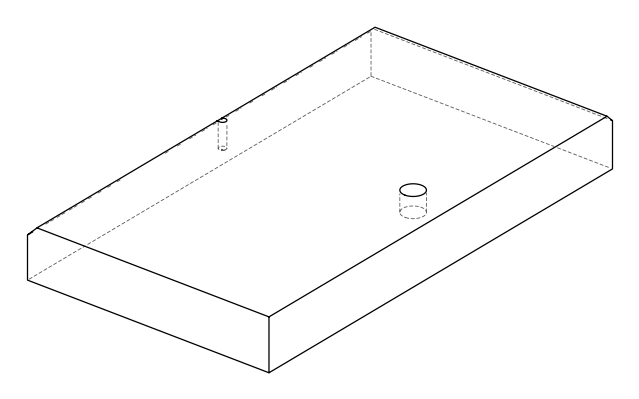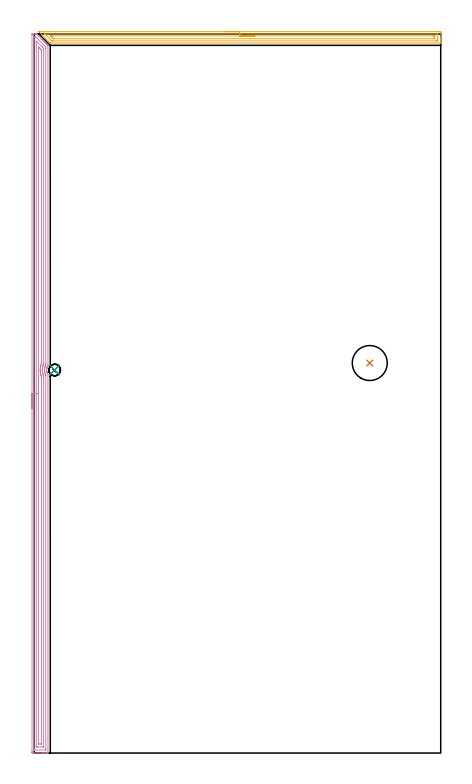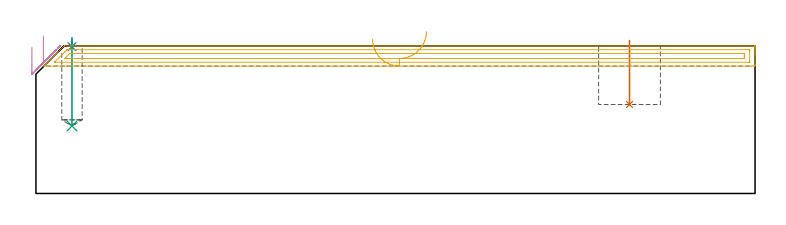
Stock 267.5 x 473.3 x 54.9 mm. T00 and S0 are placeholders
(PLAN: 5 operations, 3 tool changes, 22 min)
(1 INDEXABLE_INSERT_DRILL_BLIND_HOLE_FROM_SOLID | STEP1POCKET | UGT0302_002 | 0.1 min | 9045 mm3)
(2 SPOT_DRILL | STEP1POCKET_1 | NXT0321_9005460120000 | 0.03 min | 0 mm3)
(3 DRILL_BLIND_HOLE_INTO_CENTER | STEP1POCKET_1 | UGT0301_195 | 0.13 min | 1267 mm3)
(4 AREA_MILL | FG_CHAMFER_SURFACE | UGT0205_001 | 15.31 min | 26090 mm3)
(5 AREA_MILL_1 | FG_CHAMFER_SURFACE_1 | UGT0205_001 | 6.47 min | 7297 mm3)
(TOOL UGT0302_002 | Indexable Insert Drill 23mm | D23 PA180 FL50 Z2)
(TOOL NXT0321_9005460120000 | NC Spot Drill, 142deg, 12mm, Carbide, Uncoated | D12 PA142 FL30 Z2)
(TOOL UGT0301_195 | Twist Drill 7.6 mm | D7.6 PA118 FL73 Z2)
(TOOL UGT0205_001 | Chamfer Mill 20 x 3 x 45 deg. | D20 FL50 Z2)
(OP 1 INDEXABLE_INSERT_DRILL_BLIND_HOLE_FROM_SOLID)
G17 G21 G94 G90
T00 M6
G54
G17 G0 G90 X220.8 Y256.7 S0 M3
G43 Z64.9 H0
G94 G81 G98 Z33.1 F250. R56.9
G80
M5
M2
(OP 2 SPOT_DRILL)
G17 G21 G94 G90
T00 M6
G54
G17 G0 G90 X13.4 Y252.1 S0 M3
G43 Z64.9 H0
G94 G81 G98 Z54.573 F250. R57.9
G80
M5
M2
(OP 3 DRILL_BLIND_HOLE_INTO_CENTER)
G17 G21 G94 G90
T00 M6
G54
G17 G0 G90 X13.4 Y252.1 S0 M3
G43 Z64.9 H0
G94 G81 G98 Z25.1 F250. R56.9
G80
M5
M2
(OP 4 AREA_MILL)
G17 G21 G94 G90
T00 M6
G54
G17 G0 G90 X-1.5 Y226.65 S1061 M3
G43 Z64.9 H0
Z54.4
G94 G1 Y226.688 Z53.528 F250.
Y226.802 Z52.664
Y226.991 Z51.812
Y227.253 Z50.98
Y227.587 Z50.174
Y227.99 Z49.4
Y228.458 Z48.664
Y228.99 Z47.972
Y229.579 Z47.329
Y230.222 Z46.74
Y230.914 Z46.208
Y231.65 Z45.74
Y232.424 Z45.337
Y233.23 Z45.003
Y234.062 Z44.741
Y234.914 Z44.552
Y235.778 Z44.438
Y236.65 Z44.4
Y472.673
X-1.498 Y472.909 Z44.402
X-1.491 Y473.297 Z44.406
X-1.438 Y473.299 Z44.459
X-0.205 Y473.3 Z45.69
X0.505 Z46.404
X0.843 Z46.743
X1.2 Y473.299 Z47.094
X1.504 Y473.29 Z47.402
X1.553 Y473.244 Z47.451
X1.681 Y473.12 Z47.579
X1.815 Y472.986 Z47.713
X4.958 Y469.842 Z50.857
X5.068 Y469.733 Z50.966
X5.108 Y469.692 Z51.007
X5.794 Y469.006 Z51.694
X5.947 Y468.854 Z51.844
X6.003 Y468.798 Z51.901
X6.631 Y468.169 Z52.531
X6.826 Y467.976 Z52.723
X7.468 Y467.333 Z53.367
X7.705 Y467.097 Z53.601
X8.304 Y466.496 Z54.204
X8.833 Y465.967 Z54.732
X8.996 Y465.806 Z54.89
X9. Y465.52 Z54.9
Y255.425
X8.996 Y254.713 Z54.896
X8.993 Y254.555 Z54.893
X8.977 Y254.53 Z54.877
X8.877 Y254.392 Z54.775
X8.818 Y254.312 Z54.716
X8.672 Y254.093 Z54.571
X8.584 Y253.938 Z54.482
X8.542 Y253.865 Z54.441
X8.451 Y253.678 Z54.351
X8.428 Y253.63 Z54.327
X8.309 Y253.331 Z54.207
X8.27 Y253.189 Z54.168
X8.227 Y253.036 Z54.125
X8.201 Y252.916 Z54.101
X8.168 Y252.742 Z54.063
X8.166 Y252.736 Z54.061
X8.145 Y252.545 Z54.041
X8.129 Y252.385 Z54.019
X8.12 Y252.321 Z54.016
X8.117 Y252.294 Z54.012
X8.116 Y252.29
X8.119 Y252.111 Z54.007
X8.118 Y251.954 Z54.014
X8.12 Y251.848 Z54.013
Y251.842
X8.18 Y251.392 Z54.075
X8.258 Y251.056 Z54.157
X8.283 Y250.949 Z54.183
X8.308 Y250.868 Z54.208
X8.318 Y250.847 Z54.217
X8.401 Y250.656 Z54.298
X8.452 Y250.538 Z54.35
X8.488 Y250.454 Z54.386
X8.703 Y250.055 Z54.602
X8.755 Y249.978 Z54.654
X8.842 Y249.854 Z54.736
X8.999 Y249.64 Z54.886
X9. Y249.166 Z54.9
Y0.18
X8.998 Y0.01 Z54.889
X8.835 Y0.003 Z54.727
X8.664 Y0. Z54.564
X8.415 Z54.314
X7.705 Z53.6
X6.471 Z52.368
X5.947 Z51.842
X5.33 Z51.226
X-0.467 Z45.43
X-1.084 Y0.002 Z44.813
X-1.3 Y0.005 Z44.597
X-1.492 Y0.01 Z44.405
X-1.496 Y0.209 Z44.403
X-1.499 Y0.627 Z44.401
X-1.5 Y1.051 Z44.4
Y236.65
X-0.086 Z45.814
X-0.085 Y470.763 Z45.815
X-0.079 Y471.286 Z45.821
X-0.052 Y471.29 Z45.848
X0.02 Y471.296 Z45.92
X0.129 Y471.299 Z46.029
X0.266 Z46.166
X0.674 Y471.29 Z46.574
X1.064 Y471.274 Z46.964
X1.465 Y470.884 Z47.365
X1.553 Y470.798 Z47.453
X6.826 Y465.524 Z52.726
X7.579 Y464.755 Z53.479
X7.586 Y463.732 Z53.486
X7.585 Y256.319 Z53.485
X7.581 Y255.551 Z53.481
X7.579 Y255.425 Z53.479
X7.339 Y254.903 Z53.239
X7.171 Y254.53 Z53.071
X7.072 Y254.281 Z52.972
X6.983 Y254.003 Z52.883
X6.878 Y253.636 Z52.778
X6.872 Y253.613 Z52.772
X6.868 Y253.594 Z52.768
X6.826 Y253.386 Z52.726
X6.747 Y252.823 Z52.647
X6.738 Y252.742 Z52.638
X6.708 Y252.359 Z52.608
X6.707 Y251.97 Z52.607
X6.709 Y251.848 Z52.609
X6.737 Y251.452 Z52.637
X6.793 Y250.988 Z52.693
X6.799 Y250.954 Z52.699
X6.826 Y250.809 Z52.726
X7.022 Y250.06 Z52.922
X7.144 Y249.737 Z53.044
X7.303 Y249.379 Z53.203
X7.408 Y249.166 Z53.308
X7.579 Y248.825 Z53.479
X7.58 Y248.779 Z53.48
X7.585 Y248.395 Z53.485
Y2.537
X7.579 Y2.014 Z53.479
X7.552 Y2.01 Z53.452
X7.48 Y2.004 Z53.38
X7.371 Y2.001 Z53.271
X0.203 Y2. Z46.103
X-0.003 Y2.003 Z45.897
X-0.037 Y2.005 Z45.863
X-0.07 Y2.009 Z45.83
X-0.079 Y2.051 Z45.821
X-0.084 Y2.292 Z45.816
X-0.085 Y2.415 Z45.815
X-0.086 Y3.188 Z45.814
Y236.65
X1.328 Z47.228
X1.329 Y468.202 Z47.229
X1.33 Y468.429 Z47.23
X1.332 Y468.506 Z47.232
X1.335 Y468.55 Z47.235
X1.408 Y468.482 Z47.308
X1.553 Y468.345 Z47.453
X1.698 Y468.202 Z47.598
X5.274 Y464.626 Z51.174
X5.947 Y463.947 Z51.847
X6.158 Y463.732 Z52.058
X6.164 Y463.511 Z52.064
X6.17 Y462.838 Z52.07
X6.171 Y462.611 Z52.071
Y256.985
X6.167 Y256.319 Z52.067
X6.165 Y256.097 Z52.065
X6.155 Y256.032 Z52.055
X6.123 Y255.957 Z52.023
X5.947 Y255.548 Z51.847
X5.912 Y255.461 Z51.812
X5.898 Y255.425 Z51.798
X5.771 Y255.066 Z51.671
X5.685 Y254.797 Z51.585
X5.612 Y254.53 Z51.512
X5.504 Y254.088 Z51.404
X5.425 Y253.636 Z51.325
X5.378 Y253.322 Z51.278
X5.316 Y252.742 Z51.216
X5.298 Y252.509 Z51.198
X5.295 Y251.848 Z51.195
X5.305 Y251.608 Z51.205
X5.328 Y251.274 Z51.228
X5.364 Y250.954 Z51.264
X5.411 Y250.606 Z51.311
X5.462 Y250.314 Z51.362
X5.519 Y250.06 Z51.419
X5.676 Y249.442 Z51.576
X5.757 Y249.166 Z51.657
X5.947 Y248.675 Z51.847
X6.164 Y248.155 Z52.064
X6.167 Y248.049 Z52.067
X6.171 Y247.378 Z52.071
Y247.15
Y4.204
X6.169 Y4.09 Z52.069
X6.167 Y4.034 Z52.067
X6.165 Y4.013 Z52.065
X6.141 Y4.007 Z52.041
X5.947 Y4.003 Z51.847
X5.268 Y4. Z51.168
X2.632 Z48.532
X1.752 Z47.652
X1.553 Y4.003 Z47.453
X1.353 Y4.01 Z47.253
X1.335 Y4.012 Z47.235
X1.333 Y4.027 Z47.233
X1.33 Y4.067 Z47.23
X1.329 Y4.128 Z47.229
X1.328 Y4.204 Z47.228
Y236.65
X2.743 Z48.643
Y464.309
X2.745 Y464.626 Z48.645
X2.748 Y464.677 Z48.648
X2.749 Y464.689 Z48.649
X2.755 Y464.686 Z48.655
X2.822 Y464.626 Z48.722
X3.311 Y464.141 Z49.211
X3.719 Y463.732 Z49.619
X4.189 Y463.261 Z50.089
X4.608 Y462.838 Z50.508
X4.75 Y462.689 Z50.65
X4.753 Y462.549 Z50.653
X4.756 Y462.262 Z50.656
X4.757 Y461.944 Z50.657
Y461.367
Y257.53
X4.755 Y257.213 Z50.655
X4.752 Y256.641 Z50.652
X4.635 Y256.319 Z50.535
X4.515 Y255.987 Z50.415
X4.339 Y255.425 Z50.239
X4.306 Y255.306 Z50.206
X4.189 Y254.858 Z50.089
X4.131 Y254.59 Z50.031
X4.12 Y254.53 Z50.02
X4.007 Y253.822 Z49.907
X3.981 Y253.636 Z49.881
X3.915 Y253.021 Z49.815
X3.893 Y252.742 Z49.793
X3.882 Y252.161 Z49.782
X3.881 Y251.848 Z49.781
X3.909 Y251.239 Z49.809
X3.932 Y250.954 Z49.832
X4.022 Y250.231 Z49.922
X4.05 Y250.06 Z49.95
X4.189 Y249.357 Z50.089
X4.237 Y249.166 Z50.137
X4.253 Y249.101 Z50.153
X4.385 Y248.627 Z50.285
X4.492 Y248.272 Z50.392
X4.678 Y247.776 Z50.578
X4.73 Y247.631 Z50.63
X4.75 Y247.573 Z50.65
X4.752 Y247.536 Z50.652
X4.755 Y247.378 Z50.655
X4.757 Y246.801 Z50.657
Y246.484
Y6.309
X4.755 Y6.116 Z50.655
X4.753 Y6.046 Z50.653
X4.751 Y6.014 Z50.651
X4.733 Y6.01 Z50.633
X4.625 Y6.006 Z50.525
X4.189 Y6. Z50.089
X3.311 Z49.211
X2.875 Y6.004 Z48.775
X2.769 Y6.008 Z48.669
X2.749 Y6.01 Z48.649
X2.747 Y6.027 Z48.647
X2.745 Y6.064 Z48.645
X2.743 Y6.146 Z48.643
Y236.65
Y237.522 Z48.681
Y238.386 Z48.795
Y239.238 Z48.983
Y240.07 Z49.246
Y240.876 Z49.58
Y241.65 Z49.982
Y242.386 Z50.451
Y243.078 Z50.982
Y243.721 Z51.572
Y244.31 Z52.215
Y244.842 Z52.907
Y245.31 Z53.643
Y245.713 Z54.417
Y246.047 Z55.222
Y246.309 Z56.055
Y246.498 Z56.906
Y246.612 Z57.771
Y246.65 Z58.643
G0 Z64.9
M5
M2
(OP 5 AREA_MILL_1)
G17 G21 G94 G90
T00 M6
G54
G17 G0 G90 X125.25 Y474.8 S1061 M3
G43 Z64.9 H0
Z57.4
G94 G1 X125.288 Z56.528 F250.
X125.402 Z55.663
X125.591 Z54.812
X125.853 Z53.98
X126.187 Z53.174
X126.59 Z52.4
X127.059 Z51.664
X127.59 Z50.972
X128.179 Z50.329
X128.822 Z49.74
X129.514 Z49.208
X130.25 Z48.74
X131.024 Z48.337
X131.83 Z48.003
X132.662 Z47.741
X133.514 Z47.552
X134.378 Z47.438
X135.25 Z47.4
X266.273
X266.894 Y474.797 Z47.403
X267.493 Y474.791 Z47.406
X267.496 Y474.781 Z47.416
X267.5 Y474.178 Z48.019
Y470.603 Z51.591
Y470.03 Z52.167
Y469.71 Z52.487
Y469.136 Z53.06
Y468.816 Z53.379
Y468.176 Z54.024
Y467.746 Z54.454
Y467.363 Z54.829
X267.49 Y467.302 Z54.888
X267.34 Y467.3 Z54.9
X10.746
X10.495 Y467.305 Z54.89
X9.878 Y467.922 Z54.278
X3.309 Y474.491 Z47.708
X3.174 Y474.625 Z47.572
X3.011 Y474.79 Z47.408
X3.01 Y474.796 Z47.402
X3.011 Y474.799 Z47.399
X11.336 Y474.8 Z47.4
X135.25
Y473.386 Z48.814
X265.21 Y473.385 Z48.815
X265.413 Y473.383 Z48.817
X265.471 Y473.38 Z48.82
X265.492 Y473.377 Z48.823
X265.494 Y473.373 Z48.827
X265.498 Y473.34 Z48.86
X265.499 Y473.284 Z48.916
X265.5 Y472.893 Z49.307
X265.499 Y469.319 Z52.881
X265.492 Y468.816 Z53.384
X265.49 Y468.725 Z53.475
X265.312 Y468.718 Z53.482
X265.209 Y468.715 Z53.485
X265.109
X264.318 Y468.714 Z53.486
X12.531
X11.739 Y468.716 Z53.484
X11.639 Y468.718 Z53.482
X11.542 Y468.721 Z53.479
X11.443 Y468.816 Z53.384
X10.746 Y469.504 Z52.696
X7.176 Y473.074 Z49.126
X6.969 Y473.284 Z48.916
X6.901 Y473.357 Z48.843
X6.885 Y473.375 Z48.825
X6.908 Y473.379 Z48.821
X6.973 Y473.382 Z48.818
X7.075 Y473.385 Z48.815
X135.25 Y473.386 Z48.814
Y471.972 Z50.228
X262.431 Y471.971 Z50.229
X262.851 Y471.97 Z50.23
X263.324 Y471.967 Z50.233
X263.472 Y471.965 Z50.235
X263.49 Y471.673 Z50.527
X263.496 Y471.497 Z50.703
X263.499 Y471.321 Z50.879
X263.5 Y470.603 Z51.597
X263.499 Y470.428 Z51.772
X263.494 Y470.251 Z51.949
X263.49 Y470.139 Z52.061
X263.441 Y470.135 Z52.065
X263.324 Y470.133 Z52.067
X262.905 Y470.129 Z52.071
X141.603 Y470.128 Z52.072
X13.005 Y470.129 Z52.071
X12.768 Y470.13 Z52.07
X12.65 Y470.133 Z52.067
X12.593 Y470.135 Z52.065
X12.566 Y470.145 Z52.055
X12.531 Y470.173 Z52.027
X12.097 Y470.603 Z51.597
X11.639 Y471.06 Z51.14
X11.203 Y471.497 Z50.703
X10.746 Y471.956 Z50.244
X10.745 Y471.966 Z50.234
X10.746 Y471.967 Z50.233
X11.166 Y471.97 Z50.23
X11.639 Y471.971 Z50.229
X12.057 Y471.972 Z50.228
X135.25
X136.122 Z50.266
X136.987 Z50.38
X137.838 Z50.569
X138.67 Z50.831
X139.476 Z51.165
X140.25 Z51.568
X140.986 Z52.037
X141.678 Z52.568
X142.321 Z53.157
X142.91 Z53.801
X143.442 Z54.493
X143.91 Z55.228
X144.313 Z56.002
X144.647 Z56.808
X144.909 Z57.64
X145.098 Z58.492
X145.212 Z59.357
X145.25 Z60.228
G0 Z64.9
M5
M2
